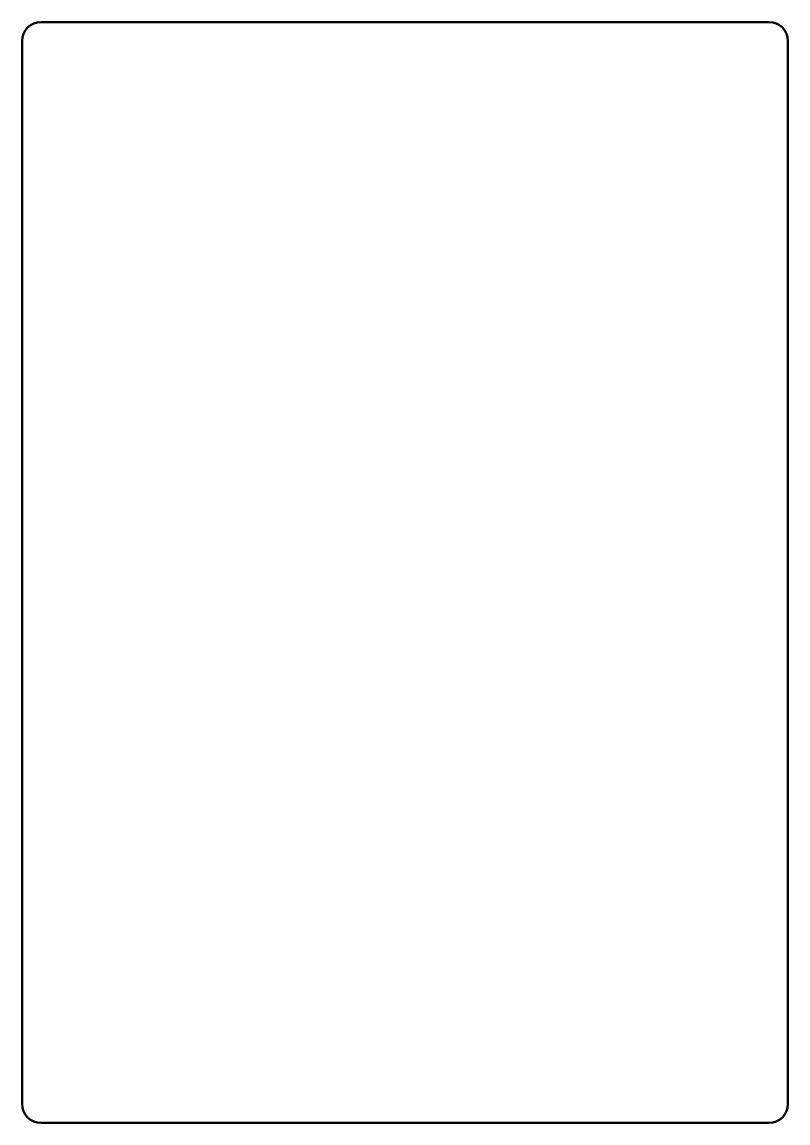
# Model space of a CAD drawing. Header units: millimetres. Extents: x 202.1 to 242.1, y 136.1 to 193.6.
import ezdxf

# ---------------------------------------------------------------- set-up
doc = ezdxf.new("R2010")
doc.units = ezdxf.units.MM
doc.header["$LTSCALE"] = 0.75
doc.layers.add('Visible', color=7, linetype='Continuous', lineweight=50)

msp = doc.modelspace()

# ---------------------------------------------------------------- linework, layer by layer
at = {"layer": 'Visible'}
for p, q in [((241.104804, 193.64862), (203.104804, 193.64862)), ((202.104804, 192.64862), (202.104804, 137.14862)), ((242.104804, 137.14862), (242.104804, 192.64862)), ((203.104804, 136.14862), (241.104804, 136.14862))]:
    msp.add_line(p, q, dxfattribs=at)
for centre, start, end in [((203.104804, 192.64862), 90, 180), ((241.104804, 192.64862), 0, 90), ((203.104804, 137.14862), 180, 270), ((241.104804, 137.14862), 270, 0)]:
    msp.add_arc(centre, 1, start, end, dxfattribs=at)

doc.saveas('drawing.dxf')
